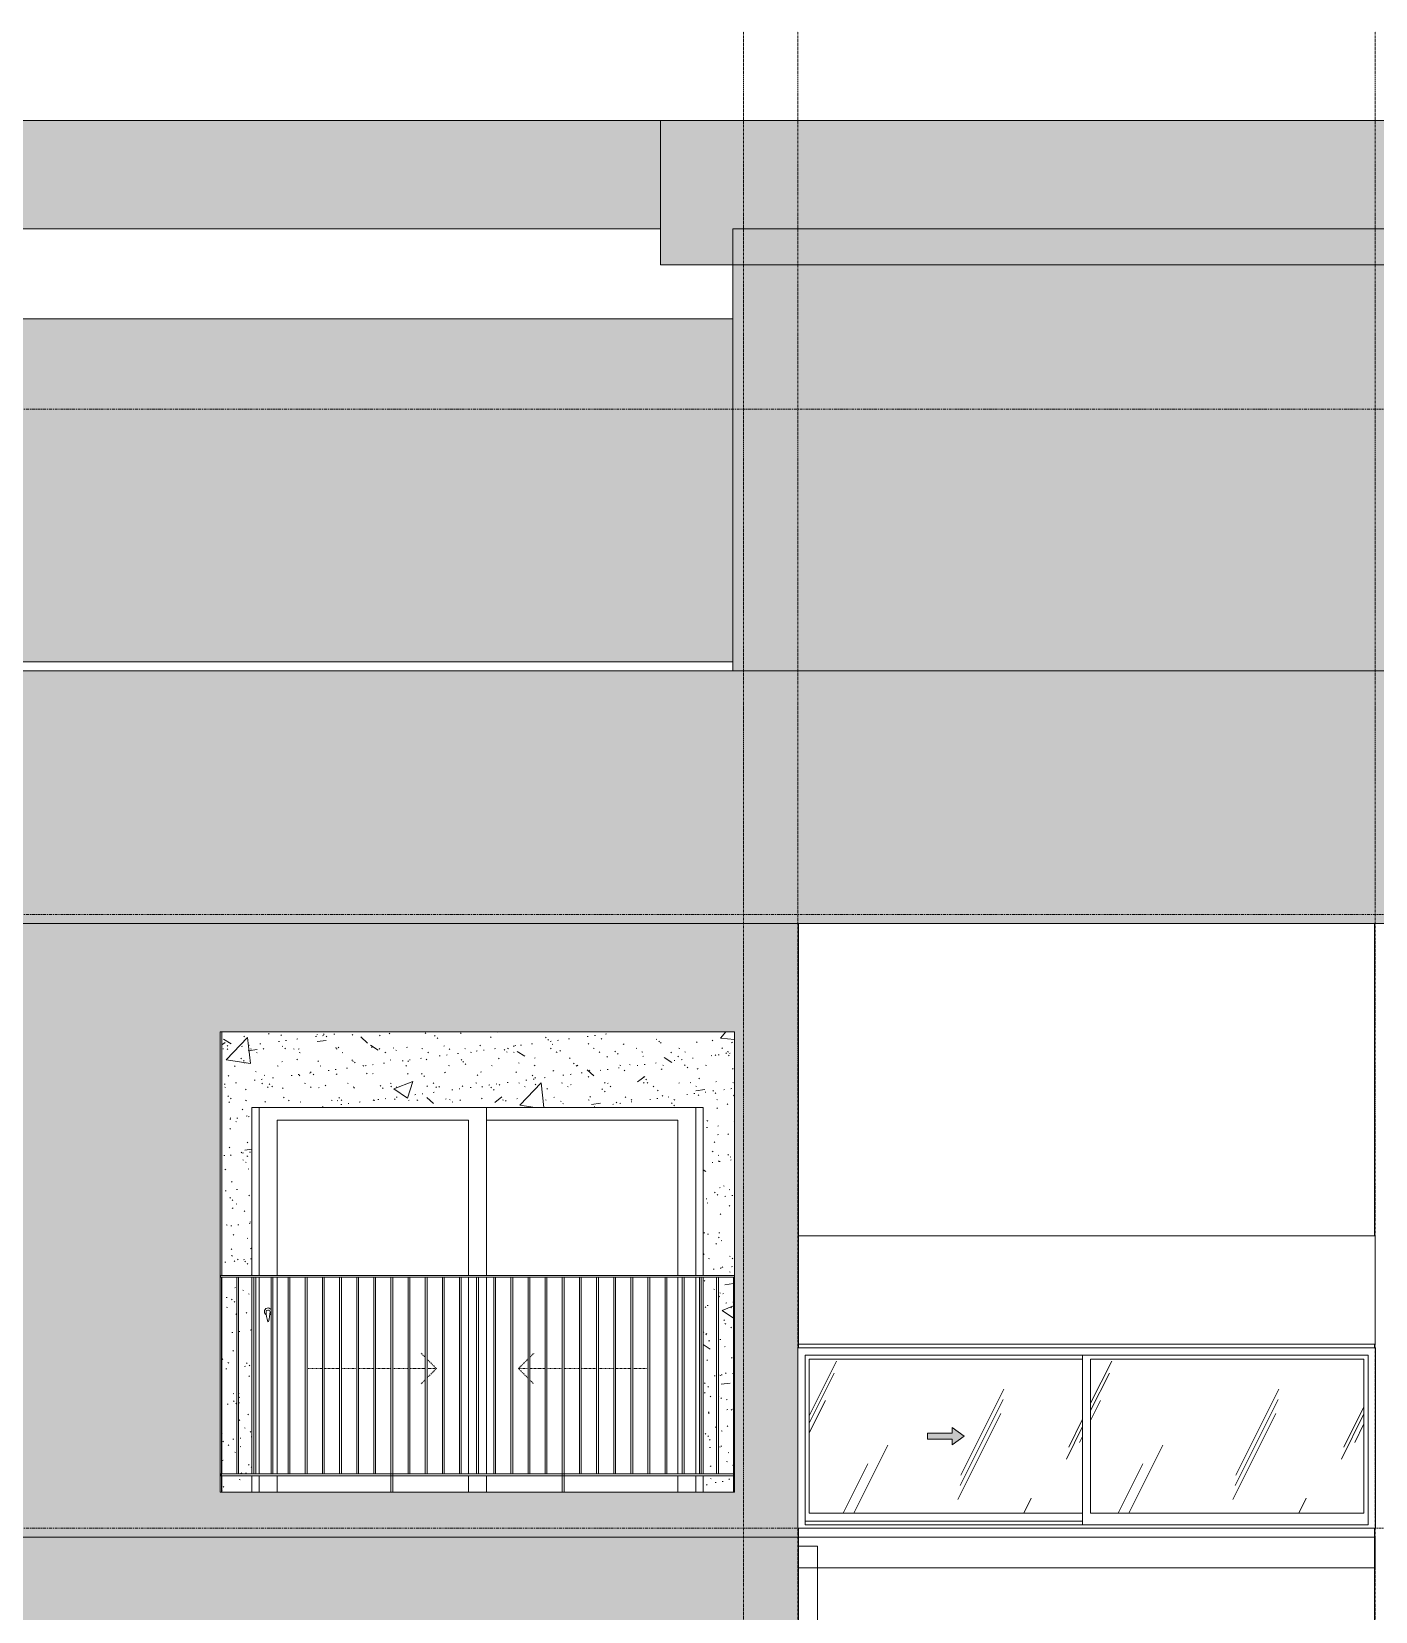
# Model space of a CAD drawing. Header units: millimetres. Extents: x 9199 to 175431, y -4466 to 35300.
# Drawn here: x 29592 to 37037, y 25539 to 34292 of the extents above; entities that cross this region are included whole.
import ezdxf

# ---------------------------------------------------------------- set-up
doc = ezdxf.new("R2010")
doc.units = ezdxf.units.MM
for name, pattern in [('1 NÉT CALL OUT', [6, 3, -3]), ('Centre', [31.75, 6.35, -4.7625, 15.875, -4.7625]), ('Dash', [6, 3, -3]), ('Grid Line', [22.225, 12.7, -3.175, 3.175, -3.175])]:
    doc.linetypes.add(name, pattern=pattern)
for name, color, linetype, lineweight in [('0-1', 7, 'Continuous', 5), ('A-DETL-GENF', 92, 'Continuous', 9), ('A-DETL-GENF-1', 92, '1 NÉT CALL OUT', 9), ('A-DOOR', 31, 'Continuous', 9), ('A-DOOR-FRAM', 31, 'Continuous', 9), ('A-DOOR-HDLN', 31, 'Dash', 18), ('A-FLOR-1', 7, 'Continuous', 9), ('A-FLOR-HRAL', 11, 'Continuous', 9), ('A-FLOR-LEVL-2', 51, 'Centre', 9), ('A-GLAZ', 151, 'Continuous', 9), ('A-GLAZ-3', 7, '1 NÉT CALL OUT', 9), ('A-WALL', 113, 'Continuous', 9), ('A-WALL-PATT', 111, 'Continuous', 9), ('A-WALL-PATT-1', 9, 'Continuous', 9), ('A-WALL-PATT-2', 111, 'Continuous', 5), ('I-WALL', 2, 'Continuous', 9), ('I-WALL-1', 7, 'Continuous', 9), ('S-BEAM-1', 7, 'Continuous', 9), ('S-GRID-1', 1, 'Grid Line', 9)]:
    doc.layers.add(name, color=color, linetype=linetype, lineweight=lineweight)
pattern_1 = [(63.435, (53179.2, 1304.34), (-0.001, 1524.001), [532.46, -2875.304]), (63.435, (51655.2, 1304.34), (-0.001, 1524.001), [532.46, -2875.304]), (63.435, (53908.74, 1598.8), (-0.001, 1524.001), [532.46, -2875.304]), (63.435, (52384.74, 1598.8), (-0.001, 1524.001), [532.46, -2875.304]), (63.435, (53798.3, 1494.84), (-0.001, 1524.001), [532.46, -2875.304]), (63.435, (52274.3, 1494.84), (-0.001, 1524.001), [532.46, -2875.304]), (63.435, (53685.8, 2090.1), (-0.001, 1524.001), [258.8, -3148.965]), (63.435, (52161.8, 2090.1), (-0.001, 1524.001), [258.8, -3148.965]), (63.435, (53612.15, 1997.95), (-0.001, 1524.001), [532.46, -2875.304]), (63.435, (52088.15, 1997.95), (-0.001, 1524.001), [532.46, -2875.304]), (63.435, (53625.14, 2064.1), (-0.001, 1524.001), [532.46, -2875.304]), (63.435, (52101.14, 2064.1), (-0.001, 1524.001), [532.46, -2875.304]), (63.435, (53010.3, 1773.94), (-0.001, 1524.001), [532.46, -2875.304]), (63.435, (51486.3, 1773.94), (-0.001, 1524.001), [532.46, -2875.304]), (63.435, (53023.3, 1851.9), (-0.001, 1524.001), [532.46, -2875.304]), (63.435, (51499.3, 1851.9), (-0.001, 1524.001), [532.46, -2875.304]), (63.435, (53026.8, 1908.1), (-0.001, 1524.001), [532.46, -2875.304]), (63.435, (51502.8, 1908.1), (-0.001, 1524.001), [532.46, -2875.304])]

# ---------------------------------------------------------------- blocks, each defined once
blk = doc.blocks.new('NCV_TKTC_KET CAU_rvt-1-TKCS_MẶT ĐỨNG HƯỚNG ĐÔNG')
at = {"layer": 'A-FLOR-1'}
for p, q in [((33841.9, 25950), (37036.9, 25950)), ((37036.9, 25950), (37036.9, 25780)), ((37036.9, 25780), (33841.9, 25780))]:
    blk.add_line(p, q, dxfattribs=at)
at = {"layer": 'S-BEAM-1'}
for p, q in [((25690.4, 33200), (33076.9, 33200)), ((25700.4, 32700), (33477.3, 32700)), ((33841.9, 27620), (37036.9, 27620)), ((37036.9, 27020), (37036.9, 27620)), ((37036.9, 27020), (33841.9, 27020)), ((33841.9, 25900), (33946.9, 25900)), ((33946.9, 25900), (33946.9, 25350))]:
    blk.add_line(p, q, dxfattribs=at)
blk = doc.blocks.new('NCV_TKTC_TANG 6 - 8_rvt-2-TKCS_MẶT ĐỨNG HƯỚNG ĐÔNG')
at = {"layer": 'A-WALL-PATT-1'}
h = blk.add_hatch(dxfattribs=at)
h.set_pattern_fill('FP_2', color=256, style=0, pattern_type=2)
h.set_pattern_definition([(50, (51388.9, 1200), (1093.104, -95.634), [114.3, -1257.3]), (355, (51388.9, 1200), (-211.457, 1146.34), [91.44, -1005.84]), (100.451, (51480, 1192), (881.656, 1050.7), [97.14, -1068.54]), (46.184, (51389, 1504.8), (1626.475, -252.257), [171.45, -1885.95]), (96.636, (51524.5, 1483.8), (1424.416, 1484.565), [145.71, -1602.81]), (351.184, (51389, 1504.8), (1424.43, 1484.55), [137.16, -1508.76]), (21, (51541.3, 1428.6), (909.686, -613.59), [114.3, -1257.3]), (326, (51541.3, 1428.6), (370.812, 1105.13), [91.44, -1005.84]), (71.451, (51617.1, 1377.5), (1280.503, 491.528), [97.14, -1068.54]), (37.5, (51388.93, 1200), (18.5313, 507.3303), [50.292, -943.356, 50.292, -970.788, -1009.65]), (37.5, (51388.93, 1200), (18.5313, 507.3303), [-2014.728, 50.292, -959.358]), (7.5, (51388.93, 1200), (400.918, 601.084), [50.292, -531.876, 50.292, -920.496, -384.81]), (7.5, (51388.93, 1200), (400.918, 601.084), [-1552.956, 50.292, -334.518]), (327.5, (51049.1, 1200), (813.545, -34.3737), [50.292, -330.708, 50.292, -1138.428, -1577.34]), (327.5, (51049.1, 1200), (813.545, -34.3737), [-1569.72, 50.292, -1527.048]), (317.5, (50896.7, 1200), (888.775, 152.56), [50.292, -445.008, 50.292, -739.14, -1120.14]), (317.5, (50896.7, 1200), (888.775, 152.56), [-1284.732, 50.292, -1069.848])])
h.paths.add_polyline_path([(30657.9, 26200), (30813.1, 26200), (30813.1, 26290), (30646.9, 26290), (30646.9, 26200)])
h.paths.add_polyline_path([(33313.1, 26200), (33481.9, 26200), (33481.9, 26290), (33313.1, 26290)])
h.paths.add_polyline_path([(30728.9, 26300), (30728.9, 27390), (30646.9, 27390), (30646.9, 26300), (30717.4, 26300)])
h.paths.add_polyline_path([(30813.1, 26300), (30813.1, 27390), (30738.9, 27390), (30738.9, 26300)])
h.paths.add_polyline_path([(33313.1, 26300), (33387, 26300), (33387, 27390), (33313.1, 27390), (33313.1, 26322.4)])
h.paths.add_polyline_path([(33397, 26300), (33481.9, 26300), (33481.9, 27390), (33397, 27390), (33397, 26541.6)])
h.paths.add_polyline_path([(30813.1, 27400), (30813.1, 28330), (33313.1, 28330), (33313.1, 27400), (33486.9, 27400), (33486.9, 28750), (30646.9, 28750), (30646.9, 27400), (30745.3, 27400)])
h = blk.add_hatch(dxfattribs=at)
h.set_pattern_fill('FP_3', color=256, style=0, pattern_type=2)
h.set_pattern_definition([(37.5, (51388.93, 1200), (-4.79953, 146.8239), [5.029, -110.795, 5.029, -124.511, -123.825]), (37.5, (51388.93, 1200), (-4.79953, 146.8239), [-245.364, 5.029, -118.796]), (7.5, (51388.93, 1200), (134.8574, 215.0472), [5.029, -57.455, 5.029, -99.365, -40.005]), (7.5, (51388.93, 1200), (134.8574, 215.0472), [-166.878, 5.029, -34.976]), (327.5, (51295.21, 1200), (237.29776, 0.4316), [5.029, -33.071, 5.029, -132.131, -179.07]), (327.5, (51295.21, 1200), (237.29776, 0.4316), [-175.26, 5.029, -174.041]), (317.5, (51295.2, 1200), (229.067, 66.8792), [5.029, -14.021, 5.029, -84.887, -102.87]), (317.5, (51295.2, 1200), (229.067, 66.8792), [-108.966, 5.029, -97.841])])
h.paths.add_polyline_path([(30657.9, 26200), (30813.1, 26200), (30813.1, 26290), (30646.9, 26290), (30646.9, 26200)])
h.paths.add_polyline_path([(33313.1, 26200), (33481.9, 26200), (33481.9, 26290), (33313.1, 26290)])
h.paths.add_polyline_path([(30728.9, 26300), (30728.9, 27390), (30646.9, 27390), (30646.9, 26300), (30717.4, 26300)])
h.paths.add_polyline_path([(30813.1, 26300), (30813.1, 27390), (30738.9, 27390), (30738.9, 26300)])
h.paths.add_polyline_path([(33313.1, 26300), (33387, 26300), (33387, 27390), (33313.1, 27390), (33313.1, 26322.4)])
h.paths.add_polyline_path([(33397, 26300), (33481.9, 26300), (33481.9, 27390), (33397, 27390), (33397, 26541.6)])
h.paths.add_polyline_path([(30813.1, 27400), (30813.1, 28330), (33313.1, 28330), (33313.1, 27400), (33486.9, 27400), (33486.9, 28750), (30646.9, 28750), (30646.9, 27400), (30745.3, 27400)])
at = {"layer": 'I-WALL-1'}
for p, q in [((30646.9, 28750), (30646.9, 27400)), ((30813.1, 27400), (30813.1, 28330)), ((30813.1, 28330), (33313.1, 28330)), ((33313.1, 28330), (33313.1, 27400)), ((30646.9, 27390), (30646.9, 26300)), ((30813.1, 26300), (30813.1, 27390)), ((33313.1, 27390), (33313.1, 26300)), ((30646.9, 26290), (30646.9, 26200)), ((30813.1, 26200), (30813.1, 26290)), ((33313.1, 26290), (33313.1, 26200))]:
    blk.add_line(p, q, dxfattribs=at)
blk = doc.blocks.new('1_FAMILY RVT - W01-WxH 1000x3200-V134-TKCS_MẶT ĐỨNG HƯỚNG ĐÔNG')
at = {"layer": 'A-DETL-GENF-1'}
blk.add_hatch(color=256, dxfattribs=at).paths.add_polyline_path([(34691.9, 26462.1), (34759.6, 26509.5), (34691.9, 26557), (34691.9, 26526.5), (34556.4, 26526.5), (34556.4, 26492.6), (34691.9, 26492.6)])
at = {"layer": 'A-GLAZ'}
h = blk.add_hatch(dxfattribs=at)
h.set_pattern_fill('FP_4', color=256, style=0, pattern_type=2)
h.set_pattern_definition(pattern_1)
h.paths.add_polyline_path([(33900.9, 26082.6), (35415.1, 26082.6), (35415.1, 26936.5), (33900.9, 26936.5), (33900.9, 26541.6)])
h.paths.add_polyline_path([(34691.9, 26462.1), (34691.9, 26492.6), (34556.4, 26492.6), (34556.4, 26526.5), (34691.9, 26526.5), (34691.9, 26557), (34759.6, 26509.5), (34735.4, 26492.6)])
h = blk.add_hatch(dxfattribs=at)
h.set_pattern_fill('FP_4', color=256, style=0, pattern_type=2)
h.set_pattern_definition(pattern_1)
h.paths.add_polyline_path([(36315.3, 26082.6), (36973.9, 26082.6), (36973.9, 26936.5), (35459.6, 26936.5), (35459.6, 26082.6), (36313.5, 26082.6)])
at = {"layer": 'A-DETL-GENF'}
for p, q in [((34556.4, 26526.5), (34556.4, 26492.6)), ((34556.4, 26526.5), (34691.9, 26526.5)), ((34691.9, 26526.5), (34556.4, 26526.5)), ((34556.4, 26526.5), (34556.4, 26492.6)), ((34691.9, 26557), (34691.9, 26526.5)), ((34759.6, 26509.5), (34691.9, 26557)), ((34759.6, 26509.5), (34691.9, 26557)), ((34691.9, 26557), (34691.9, 26526.5)), ((34556.4, 26492.6), (34691.9, 26492.6)), ((34556.4, 26492.6), (34691.9, 26492.6)), ((34759.6, 26509.5), (34691.9, 26462.1)), ((34691.9, 26462.1), (34759.6, 26509.5)), ((34691.9, 26492.6), (34691.9, 26462.1)), ((34691.9, 26492.6), (34691.9, 26462.1))]:
    blk.add_line(p, q, dxfattribs=at)
at = {"layer": 'A-GLAZ'}
for p, q in [((37037.4, 27000), (33837.4, 27000)), ((33837.4, 27000), (33837.4, 26000)), ((37037.4, 27000), (37037.4, 26000)), ((33878.3, 26959.1), (36996.4, 26959.1)), ((33878.3, 26019.1), (33878.3, 26959.1)), ((33900.9, 26936.5), (33900.9, 26082.6)), ((35415.1, 26936.5), (33900.9, 26936.5)), ((35415.1, 26959.1), (35415.1, 26019.1)), ((35459.6, 26082.6), (35459.6, 26936.5)), ((35459.6, 26936.5), (36973.9, 26936.5)), ((36973.9, 26936.5), (36973.9, 26082.6)), ((36996.4, 26019.1), (36996.4, 26959.1)), ((37037.4, 26000), (33837.4, 26000)), ((35415.1, 26038.1), (33878.3, 26038.1)), ((35415.1, 26038.1), (33878.3, 26038.1)), ((36996.4, 26019.1), (33878.3, 26019.1)), ((33900.9, 26082.6), (35415.1, 26082.6)), ((36973.9, 26082.6), (35459.6, 26082.6))]:
    blk.add_line(p, q, dxfattribs=at)
blk = doc.blocks.new('Railing - 10mm-1251313-TKCS_MẶT ĐỨNG HƯỚNG ĐÔNG')
at = {"layer": 'A-FLOR-HRAL'}
for p, q in [((70204.4, 2500), (70204.4, 3590)), ((70214.4, 2500), (70214.4, 3590))]:
    blk.add_line(p, q, dxfattribs=at)
blk = doc.blocks.new('Railing - 50 x 10mm-V52-TKCS_MẶT ĐỨNG HƯỚNG ĐÔNG')
at = {"layer": 'A-FLOR-HRAL'}
for p, q in [((71081.4, 6990), (71091.4, 6990)), ((71081.4, 5800), (71081.4, 6990)), ((71091.4, 5800), (71091.4, 6990))]:
    blk.add_line(p, q, dxfattribs=at)
blk = doc.blocks.new('Railing - 50 x 10mm-V57-TKCS_MẶT ĐỨNG HƯỚNG ĐÔNG')
at = {"layer": 'A-FLOR-HRAL'}
for p in [(30637.4, 6990), (30644, 5800)]:
    blk.add_line(p, (30644, 6990), dxfattribs=at)
blk = doc.blocks.new('Railing - 50 x 10mm-V58-TKCS_MẶT ĐỨNG HƯỚNG ĐÔNG')
at = {"layer": 'A-FLOR-HRAL'}
for p, q in [((33481.9, 6990), (33486.9, 6990)), ((33481.9, 5800), (33481.9, 6990))]:
    blk.add_line(p, q, dxfattribs=at)
blk = doc.blocks.new('Railing - Railing-3828671-TKCS_MẶT ĐỨNG HƯỚNG ĐÔNG')
at = {"layer": 'A-FLOR-HRAL'}
for p, q in [((30639, 26290), (30639, 26300)), ((30639, 26300), (33486.9, 26300)), ((33486.9, 26290), (30639, 26290))]:
    blk.add_line(p, q, dxfattribs=at)
for name, p in [('Railing - 50 x 10mm-V57-TKCS_MẶT ĐỨNG HƯỚNG ĐÔNG', (0, 20400)), ('Railing - 10mm-1251313-TKCS_MẶT ĐỨNG HƯỚNG ĐÔNG', (-39475.5, 23800)), ('Railing - 10mm-1251313-TKCS_MẶT ĐỨNG HƯỚNG ĐÔNG', (-39380.5, 23800)), ('Railing - 10mm-1251313-TKCS_MẶT ĐỨNG HƯỚNG ĐÔNG', (-39285.6, 23800)), ('Railing - 10mm-1251313-TKCS_MẶT ĐỨNG HƯỚNG ĐÔNG', (-39190.7, 23800)), ('Railing - 10mm-1251313-TKCS_MẶT ĐỨNG HƯỚNG ĐÔNG', (-39095.7, 23800)), ('Railing - 10mm-1251313-TKCS_MẶT ĐỨNG HƯỚNG ĐÔNG', (-39000.8, 23800)), ('Railing - 10mm-1251313-TKCS_MẶT ĐỨNG HƯỚNG ĐÔNG', (-38905.9, 23800)), ('Railing - 10mm-1251313-TKCS_MẶT ĐỨNG HƯỚNG ĐÔNG', (-38810.9, 23800)), ('Railing - 10mm-1251313-TKCS_MẶT ĐỨNG HƯỚNG ĐÔNG', (-38716, 23800)), ('Railing - 50 x 10mm-V52-TKCS_MẶT ĐỨNG HƯỚNG ĐÔNG', (-39498.1, 20400)), ('Railing - 10mm-1251313-TKCS_MẶT ĐỨNG HƯỚNG ĐÔNG', (-38526.1, 23800)), ('Railing - 10mm-1251313-TKCS_MẶT ĐỨNG HƯỚNG ĐÔNG', (-38431.2, 23800)), ('Railing - 10mm-1251313-TKCS_MẶT ĐỨNG HƯỚNG ĐÔNG', (-38336.3, 23800)), ('Railing - 10mm-1251313-TKCS_MẶT ĐỨNG HƯỚNG ĐÔNG', (-38241.4, 23800)), ('Railing - 10mm-1251313-TKCS_MẶT ĐỨNG HƯỚNG ĐÔNG', (-38146.4, 23800)), ('Railing - 10mm-1251313-TKCS_MẶT ĐỨNG HƯỚNG ĐÔNG', (-38051.5, 23800)), ('Railing - 10mm-1251313-TKCS_MẶT ĐỨNG HƯỚNG ĐÔNG', (-37956.6, 23800)), ('Railing - 10mm-1251313-TKCS_MẶT ĐỨNG HƯỚNG ĐÔNG', (-37861.6, 23800)), ('Railing - 10mm-1251313-TKCS_MẶT ĐỨNG HƯỚNG ĐÔNG', (-37766.7, 23800)), ('Railing - 50 x 10mm-V52-TKCS_MẶT ĐỨNG HƯỚNG ĐÔNG', (-38548.8, 20400)), ('Railing - 10mm-1251313-TKCS_MẶT ĐỨNG HƯỚNG ĐÔNG', (-37576.8, 23800)), ('Railing - 10mm-1251313-TKCS_MẶT ĐỨNG HƯỚNG ĐÔNG', (-37481.9, 23800)), ('Railing - 10mm-1251313-TKCS_MẶT ĐỨNG HƯỚNG ĐÔNG', (-37387, 23800)), ('Railing - 10mm-1251313-TKCS_MẶT ĐỨNG HƯỚNG ĐÔNG', (-37292, 23800)), ('Railing - 10mm-1251313-TKCS_MẶT ĐỨNG HƯỚNG ĐÔNG', (-37197.1, 23800)), ('Railing - 10mm-1251313-TKCS_MẶT ĐỨNG HƯỚNG ĐÔNG', (-37102.2, 23800)), ('Railing - 10mm-1251313-TKCS_MẶT ĐỨNG HƯỚNG ĐÔNG', (-37007.2, 23800)), ('Railing - 10mm-1251313-TKCS_MẶT ĐỨNG HƯỚNG ĐÔNG', (-36912.3, 23800)), ('Railing - 10mm-1251313-TKCS_MẶT ĐỨNG HƯỚNG ĐÔNG', (-36817.4, 23800)), ('Railing - 50 x 10mm-V58-TKCS_MẶT ĐỨNG HƯỚNG ĐÔNG', (0, 20400))]:
    blk.add_blockref(name, p)
blk = doc.blocks.new('Top Rail Type - Top Rail_Internal_-3828674-TKCS_MẶT ĐỨNG HƯỚNG ĐÔNG')
at = {"layer": 'A-FLOR-HRAL'}
for p, q in [((30639, 27390), (30639, 27400)), ((33486.9, 27400), (30639, 27400)), ((30639, 27390), (33486.9, 27390))]:
    blk.add_line(p, q, dxfattribs=at)
blk = doc.blocks.new('DEG_02-DEG_03 - DEG_02-2500x2400mm-CỬA ĐI 02 CÁNH TRƯỢT-V65-TKCS_MẶT ĐỨNG HƯỚNG ĐÔNG')
at = {"layer": 'A-DOOR'}
for p, q in [((30852.4, 7000), (30852.4, 7930)), ((32112.4, 7930), (32112.4, 7000)), ((30952.4, 7860), (32012.4, 7860)), ((30952.4, 7860), (30952.4, 7000)), ((32012.4, 7000), (32012.4, 7860)), ((32112.4, 7860), (33172.4, 7860)), ((33172.4, 7000), (33172.4, 7860)), ((30852.4, 5900), (30852.4, 6990)), ((30952.4, 6990), (30952.4, 5900)), ((32012.4, 5900), (32012.4, 6990)), ((32112.4, 6990), (32112.4, 5900)), ((33172.4, 5900), (33172.4, 6990)), ((30852.4, 5800), (30852.4, 5890)), ((30952.4, 5890), (30952.4, 5800)), ((32012.4, 5800), (32012.4, 5890)), ((32112.4, 5890), (32112.4, 5800)), ((33172.4, 5800), (33172.4, 5890))]:
    blk.add_line(p, q, dxfattribs=at)
at = {"layer": 'A-DOOR', "flags": 128}
blk.add_lwpolyline([(30903.9, 6808.7), (30903.9, 6808.7), (30903.9, 6808.7), (30903.8, 6808.7), (30903.8, 6808.7), (30903.8, 6808.7), (30903.8, 6808.7), (30903.8, 6808.7), (30903.8, 6808.7), (30903.7, 6808.7), (30903.7, 6808.7), (30903.7, 6808.7), (30903.7, 6808.7), (30903.6, 6808.7), (30903.6, 6808.7), (30903.6, 6808.7), (30903.5, 6808.7), (30903.5, 6808.7), (30903.5, 6808.7), (30903.4, 6808.7), (30903.4, 6808.7), (30903.3, 6808.7), (30903.3, 6808.7), (30903.2, 6808.7), (30903.2, 6808.7), (30903.1, 6808.7), (30903.1, 6808.7), (30903, 6808.7), (30903, 6808.7), (30902.9, 6808.7), (30902.9, 6808.7), (30902.8, 6808.7), (30902.7, 6808.7), (30902.7, 6808.7), (30902.6, 6808.7), (30902.6, 6808.7), (30902.5, 6808.7), (30902.4, 6808.7), (30902.4, 6808.7), (30902.3, 6808.7), (30902.3, 6808.7), (30902.2, 6808.7), (30902.1, 6808.7), (30902.1, 6808.7), (30902, 6808.7), (30902, 6808.7), (30901.9, 6808.7), (30901.8, 6808.7), (30901.8, 6808.7), (30901.7, 6808.7), (30901.7, 6808.7), (30901.6, 6808.7), (30901.6, 6808.7), (30901.5, 6808.7), (30901.5, 6808.7), (30901.4, 6808.7), (30901.4, 6808.7), (30901.3, 6808.7), (30901.3, 6808.7), (30901.3, 6808.7), (30901.2, 6808.7), (30901.2, 6808.7), (30901.1, 6808.7), (30901.1, 6808.7), (30901.1, 6808.7), (30901, 6808.7), (30901, 6808.7), (30901, 6808.7), (30901, 6808.7), (30900.9, 6808.7), (30900.9, 6808.7), (30900.9, 6808.7), (30900.9, 6808.7), (30900.9, 6808.7), (30900.9, 6808.7), (30900.9, 6808.7), (30900.9, 6808.7)], dxfattribs=at)
at = {"layer": 'A-DOOR'}
for centre, radius, start, end in [((30902.4, 6800), 20, 34.24794, 180), ((30902.4, 6800), 20, 180, 240), ((30900.9, 6799.2), 9.45, 90, 180), ((31056.2, 6799.2), 164.8, 180, 199.13397), ((30902.7, 6746), 2.34, 199.13397, 261.03098), ((30902, 6746), 2.34, 278.96902, 340.86603), ((30903.9, 6799.2), 9.45, 0, 90), ((30748.6, 6799.2), 164.8, 340.86603, 0), ((30902.4, 6800), 20, 300, 325.75206)]:
    blk.add_arc(centre, radius, start, end, dxfattribs=at)
at = {"layer": 'A-DOOR-FRAM'}
for p, q in [((30852.4, 7930), (30852.4, 7000)), ((33272.4, 7930), (33272.4, 7000)), ((33312.4, 7000), (33312.4, 7930.2)), ((30852.4, 6990), (30852.4, 5900)), ((33272.4, 6990), (33272.4, 5900)), ((33312.4, 5900), (33312.4, 6990)), ((30852.4, 5890), (30852.4, 5800)), ((33272.4, 5890), (33272.4, 5800)), ((33312.4, 5800), (33312.4, 5890))]:
    blk.add_line(p, q, dxfattribs=at)
at = {"layer": 'A-DOOR-HDLN'}
for p, q in [((31773.2, 6546.2), (31750.3, 6569.1)), ((32352.8, 6547.4), (32374.5, 6569.1)), ((31125.1, 6484.2), (31203.6, 6484.2)), ((31213.6, 6484.2), (31298.5, 6484.2)), ((31308.5, 6484.2), (31393.4, 6484.2)), ((31403.4, 6484.2), (31488.4, 6484.2)), ((31498.4, 6484.2), (31583.3, 6484.2)), ((31593.3, 6484.2), (31678.2, 6484.2)), ((31688.2, 6484.2), (31773.2, 6484.2)), ((31835.1, 6484.2), (31783.2, 6536.2)), ((31835.1, 6484.2), (31783.2, 6432.3)), ((31783.2, 6484.2), (31835.1, 6484.2)), ((32289.6, 6484.2), (32342.8, 6537.4)), ((32289.6, 6484.2), (32342.8, 6431.1)), ((32342.8, 6484.2), (32289.6, 6484.2)), ((32437.7, 6484.2), (32352.8, 6484.2)), ((32532.6, 6484.2), (32447.7, 6484.2)), ((32627.6, 6484.2), (32542.6, 6484.2)), ((32722.5, 6484.2), (32637.6, 6484.2)), ((32817.4, 6484.2), (32732.5, 6484.2)), ((32912.3, 6484.2), (32827.4, 6484.2)), ((32999.6, 6484.2), (32922.3, 6484.2)), ((31773.2, 6422.3), (31750.3, 6399.4)), ((32352.8, 6421.1), (32374.5, 6399.4))]:
    blk.add_line(p, q, dxfattribs=at)

msp = doc.modelspace()

# ---------------------------------------------------------------- hatches: boundary and pattern name
at = {"layer": 'A-WALL-PATT'}
for points in [[(37796.9, 33000), (37796.9, 33800), (33086.9, 33800), (33086.9, 33000)], [(37396.9, 30750), (37396.9, 33200), (33477.3, 33200), (33477.3, 30750)]]:
    msp.add_hatch(color=256, dxfattribs=at).paths.add_polyline_path(points)
at = {"layer": 'A-WALL-PATT-2'}
for points in [[(33076.9, 33200), (33076.9, 33800), (23327.4, 33800), (23327.4, 33200), (29966.3, 33200)], [(33086.9, 33000), (33086.9, 33800), (33076.9, 33800), (33076.9, 33000)], [(17226.9, 29350), (78236.9, 29350), (78236.9, 30750), (17226.9, 30750), (17226.9, 29787.7)]]:
    msp.add_hatch(color=256, dxfattribs=at).paths.add_polyline_path(points)
h = msp.add_hatch(color=256, dxfattribs=at)
h.paths.add_polyline_path([(24946.9, 30800), (25196.9, 30800), (25196.9, 31800), (25330.4, 31800), (25330.4, 32700), (24946.9, 32700), (24946.9, 30869.7)])
h.paths.add_polyline_path([(26268, 31801), (26163.8, 31802.6), (26163.9, 31811.7), (26164.1, 31814.5), (26269, 31812.8), (26272.5, 31806.7), (26268.3, 31801.4)])
h.paths.add_polyline_path([(26955.9, 31814), (27060.1, 31812.4), (27060, 31803.3), (27059.8, 31800.5), (26954.9, 31802.2), (26950.8, 31807.5), (26955.6, 31813.6)])
h.paths.add_polyline_path([(29966.3, 30800), (33477.3, 30800), (33477.3, 32700), (25700.4, 32700), (25700.4, 31800), (26268.8, 31801.4), (26277.6, 31805.3), (26277.2, 31809), (26276.1, 31810.3), (26274.4, 31810.6), (26268, 31814), (26293.6, 31812.8), (26292.7, 31801), (26486.9, 31800), (26486.9, 30800), (26836.9, 30800), (26836.9, 31800), (26930.3, 31801), (26931.2, 31814), (26953.5, 31812.8), (26946.7, 31809), (26947.7, 31807.5), (26947.7, 31804.7), (26949.5, 31804.4), (26955.9, 31801), (27926.9, 31800), (27926.9, 30800)])
h.paths.add_polyline_path([(25948.2, 31800.5), (25947.5, 31814.5), (25934.5, 31815.5), (25934.5, 31818.5), (25971.7, 31818.5), (25971.7, 31815.5), (25964, 31814.5), (25963.8, 31809.9), (25962.5, 31809.2), (25962.8, 31806.2), (25964.5, 31805.7), (25962.4, 31800.5), (25948.4, 31800.5)])
h.paths.add_polyline_path([(27269, 31800.5), (27259.8, 31800.5), (27260, 31805.1), (27260.6, 31806.7), (27260, 31807.5), (27259.3, 31809.3), (27259.3, 31814.5), (27252.1, 31815.5), (27252.1, 31818.5), (27289.4, 31818.5), (27289.4, 31815.5), (27276.4, 31814.5), (27274.2, 31800.5), (27269.5, 31800.5)])
h.paths.add_polyline_path([(26145.9, 31802.3), (26146.6, 31809.1), (26146.6, 31812.7), (26163.6, 31811.7), (26163.6, 31803.3), (26163.3, 31802.3), (26146, 31802.3)])
h.paths.add_polyline_path([(27077.5, 31802.3), (27060.3, 31803.3), (27060.3, 31811.7), (27060.6, 31812.7), (27077.5, 31811), (27077.7, 31803.3), (27077.5, 31802.3)])
h.paths.add_polyline_path([(26145.1, 31802.5), (25979.3, 31805), (25980.3, 31808.3), (25978, 31811), (25980.3, 31811.5), (26146, 31811), (26145.9, 31803.5), (26145.4, 31802.7)])
h.paths.add_polyline_path([(27078.8, 31802.5), (27077.6, 31805), (27078.4, 31812.3), (27078.8, 31812.5), (27244.6, 31810), (27243.5, 31806.7), (27245.9, 31804), (27243.5, 31803.5), (27106.8, 31802.7)])
h.paths.add_polyline_path([(27246.7, 31803.5), (27246.7, 31811.5), (27253.9, 31811), (27255, 31806.2), (27253.6, 31803.5)])
h.paths.add_polyline_path([(25977.2, 31803.5), (25970, 31804), (25968.1, 31807.5), (25970.3, 31811.5), (25977.2, 31811), (25977.2, 31804)])
h.paths.add_polyline_path([(27246.7, 31815.5), (27245.8, 31816.4), (27245.8, 31818.5), (27251, 31818.5), (27251, 31815.5)])
h.paths.add_polyline_path([(27245.4, 31815.5), (27226.2, 31816.4), (27226.2, 31818.5), (27245.4, 31818.5), (27245.4, 31816.4)])
h.paths.add_polyline_path([(25997.7, 31815.5), (25978.5, 31816.4), (25978.5, 31818.5), (25997.7, 31818.5), (25997.7, 31816.4)])
h.paths.add_polyline_path([(25978.1, 31815.5), (25972.9, 31816.4), (25972.9, 31818.5), (25978.1, 31818.5), (25978.1, 31816.4)])
h.paths.add_polyline_path([(25955.2, 31815.5), (25955.2, 31817.5), (25951, 31816.4), (25951, 31815.5)])
h.paths.add_polyline_path([(25927.8, 31815.5), (25908.5, 31816.4), (25908.5, 31818.5), (25927.8, 31818.5), (25927.8, 31816.4)])
h.paths.add_polyline_path([(25928.2, 31815.5), (25928.2, 31818.5), (25933.4, 31818.5), (25933.4, 31815.5)])
h.paths.add_polyline_path([(27272.9, 31815.5), (27272.9, 31817.5), (27268.6, 31816.4), (27268.6, 31815.5)])
h.paths.add_polyline_path([(27290.5, 31815.5), (27290.5, 31818.5), (27295.7, 31818.5), (27295.7, 31815.5)])
h.paths.add_polyline_path([(27296.1, 31815.5), (27296.1, 31818.5), (27315.3, 31818.5), (27315.3, 31815.5)])
h = msp.add_hatch(color=256, dxfattribs=at)
h.paths.add_polyline_path([(27336.9, 25950), (30437.4, 25950), (30437.4, 29350), (27336.9, 29350), (27336.9, 28750), (27326.9, 28750), (27326.9, 25950)])
h.paths.add_polyline_path([(29437.4, 26914.4), (28037.4, 26914.4), (28037.4, 28314.4), (29437.4, 28314.4), (29437.4, 26933.5)])
h = msp.add_hatch(color=256, dxfattribs=at)
h.paths.add_polyline_path([(33841.9, 25950), (33841.9, 26000), (33837.4, 26000.6), (33837.4, 27000), (33841.9, 27000), (33841.9, 29350), (30437.4, 29350), (30437.4, 25950), (33837.4, 25950)])
h.paths.add_polyline_path([(30637.4, 26200), (30637.4, 28750), (33486.9, 28750), (33486.9, 26200), (32082.6, 26200)])
h = msp.add_hatch(color=256, dxfattribs=at)
h.paths.add_polyline_path([(27326.9, 22550), (30437.4, 22550), (30437.4, 25950), (27336.9, 25950), (27336.9, 25350), (27326.9, 25350), (27326.9, 23295.5)])
h.paths.add_polyline_path([(29396.4, 23514.4), (28037.4, 23514.4), (28037.4, 24914.4), (29437.4, 24914.4), (29437.4, 23514.4)])
h = msp.add_hatch(color=256, dxfattribs=at)
h.paths.add_polyline_path([(30437.4, 22550), (33841.9, 22550), (33841.9, 22600), (33837.4, 22600), (33837.4, 23600), (33841.9, 23600), (33841.9, 25950), (30437.4, 25950), (30437.4, 23295.5)])
h.paths.add_polyline_path([(33140.8, 22800), (30637.4, 22800), (30637.4, 25350), (33486.9, 25350), (33486.9, 22800)])

# ---------------------------------------------------------------- linework, layer by layer
at = {"layer": 'A-FLOR-LEVL-2'}
for p, q in [((9199.1, 33800), (84597.8, 33800)), ((9199.1, 32200), (84597.8, 32200)), ((9199.1, 29400), (84597.8, 29400)), ((9199.1, 26000), (84597.8, 26000))]:
    msp.add_line(p, q, dxfattribs=at)
at = {"layer": 'A-WALL'}
for p, q in [((33477.3, 30800), (25700.4, 30800)), ((33841.9, 29350), (27336.9, 29350)), ((33841.9, 27000), (33841.9, 29350)), ((37032.4, 27620), (37032.4, 29350)), ((30637.4, 28750), (33486.9, 28750)), ((30637.4, 26200), (30637.4, 28750)), ((33486.9, 28750), (33486.9, 26200)), ((37032.4, 27000), (37032.4, 27020)), ((33486.9, 26200), (30637.4, 26200)), ((33841.9, 23600), (33841.9, 26000)), ((37032.4, 24300), (37032.4, 26000)), ((33841.9, 25950), (27336.9, 25950)), ((27336.9, 25950), (33841.9, 25950))]:
    msp.add_line(p, q, dxfattribs=at)
at = {"layer": 'I-WALL'}
for p, q in [((37796.9, 33800), (23327.4, 33800)), ((33076.9, 33000), (33076.9, 33800)), ((37396.9, 33200), (33477.3, 33200)), ((33477.3, 33200), (33477.3, 30750)), ((33076.9, 33000), (37796.9, 33000)), ((17226.9, 30750), (78646.9, 30750)), ((17226.9, 29350), (45161.9, 29350))]:
    msp.add_line(p, q, dxfattribs=at)
at = {"layer": 'S-GRID-1'}
for p, q in [((33536.9, 30542.5), (33536.9, 34292.5)), ((33836.9, 30542.5), (33836.9, 34292.5)), ((37036.9, 30542.5), (37036.9, 34292.5)), ((33536.9, 1454.4), (33536.9, 30542.5)), ((33836.9, 3359.4), (33836.9, 30542.5)), ((37036.9, 1454.4), (37036.9, 30542.5))]:
    msp.add_line(p, q, dxfattribs=at)

# ---------------------------------------------------------------- block references
at = {"layer": '0-1'}
for name in ['NCV_TKTC_KET CAU_rvt-1-TKCS_MẶT ĐỨNG HƯỚNG ĐÔNG', 'NCV_TKTC_TANG 6 - 8_rvt-2-TKCS_MẶT ĐỨNG HƯỚNG ĐÔNG']:
    msp.add_blockref(name, (0, 0), dxfattribs=at)
at = {"layer": 'A-DOOR'}
msp.add_blockref('DEG_02-DEG_03 - DEG_02-2500x2400mm-CỬA ĐI 02 CÁNH TRƯỢT-V65-TKCS_MẶT ĐỨNG HƯỚNG ĐÔNG', (0, 20400), dxfattribs=at)
at = {"layer": 'A-FLOR-HRAL'}
for name in ['Top Rail Type - Top Rail_Internal_-3828674-TKCS_MẶT ĐỨNG HƯỚNG ĐÔNG', 'Railing - Railing-3828671-TKCS_MẶT ĐỨNG HƯỚNG ĐÔNG']:
    msp.add_blockref(name, (0, 0), dxfattribs=at)
at = {"layer": 'A-GLAZ-3'}
msp.add_blockref('1_FAMILY RVT - W01-WxH 1000x3200-V134-TKCS_MẶT ĐỨNG HƯỚNG ĐÔNG', (0, 0), dxfattribs=at)

doc.saveas('drawing.dxf')
